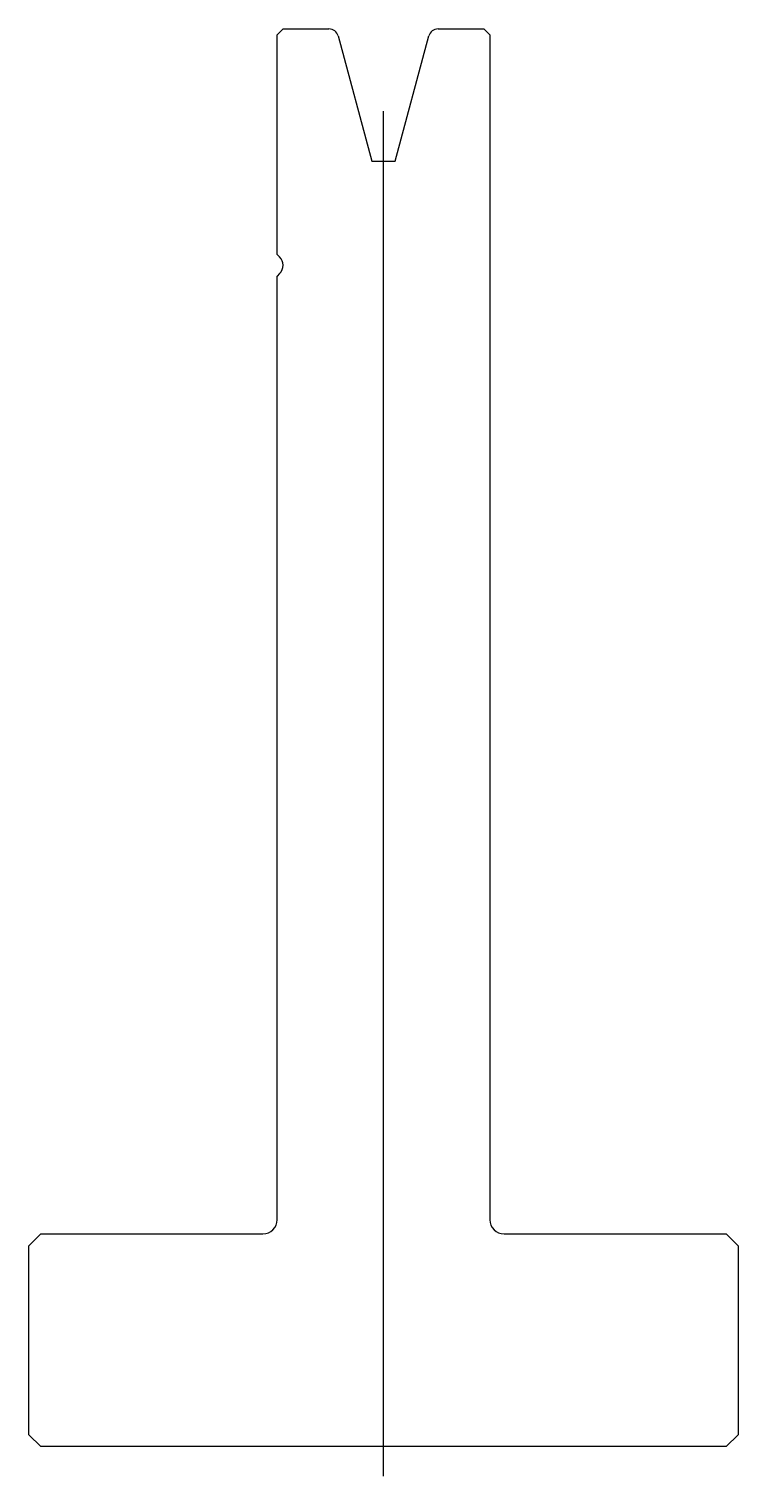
# Model space of a CAD drawing. Header units: metres. Extents: x -30 to 30, y -61 to 61.
import ezdxf

# ---------------------------------------------------------------- set-up
doc = ezdxf.new("R2010")
doc.units = ezdxf.units.M

msp = doc.modelspace()

# ---------------------------------------------------------------- linework, layer by layer
for p, q in [((-8.00557, 61.024304), (-8.50557, 60.524304)), ((-8.50557, 41.938518), (-8.50557, 60.524304)), ((-8.00557, 61.024304), (-4.119431, 61.024304)), ((-3.346691, 60.43136), (-0.50557, 49.828152)), ((1.49443, 49.828152), (4.335551, 60.43136)), ((5.108292, 61.024304), (8.99443, 61.024304)), ((9.49443, 60.524304), (8.99443, 61.024304)), ((9.49443, 60.524304), (9.49443, -39.775696)), ((0.49443, -61.475696), (0.49443, 54.050188)), ((-0.50557, 49.828152), (1.49443, 49.828152)), ((-8.50557, 41.938518), (-8.298463, 41.731411)), ((-8.298463, 40.317198), (-8.50557, 40.110091)), ((-8.50557, -39.775696), (-8.50557, 40.110091)), ((-28.50557, -40.975696), (-29.50557, -41.975696)), ((-28.50557, -40.975696), (-9.70557, -40.975696)), ((10.69443, -40.975696), (29.49443, -40.975696)), ((30.49443, -41.975696), (29.49443, -40.975696)), ((-29.50557, -57.975696), (-29.50557, -41.975696)), ((30.49443, -41.975696), (30.49443, -57.975696)), ((-29.50557, -57.975696), (-28.50557, -58.975696)), ((29.49443, -58.975696), (30.49443, -57.975696)), ((29.49443, -58.975696), (-28.50557, -58.975696))]:
    msp.add_line(p, q)
for centre, radius, start, end in [((-4.119431, 60.224304), 0.8, 15, 90), ((5.108292, 60.224304), 0.8, 90, 165), ((-9.00557, 41.024304), 1, 315, 45), ((-9.70557, -39.775696), 1.2, 270, 0), ((10.69443, -39.775696), 1.2, 180, 270)]:
    msp.add_arc(centre, radius, start, end)

doc.saveas('drawing.dxf')
